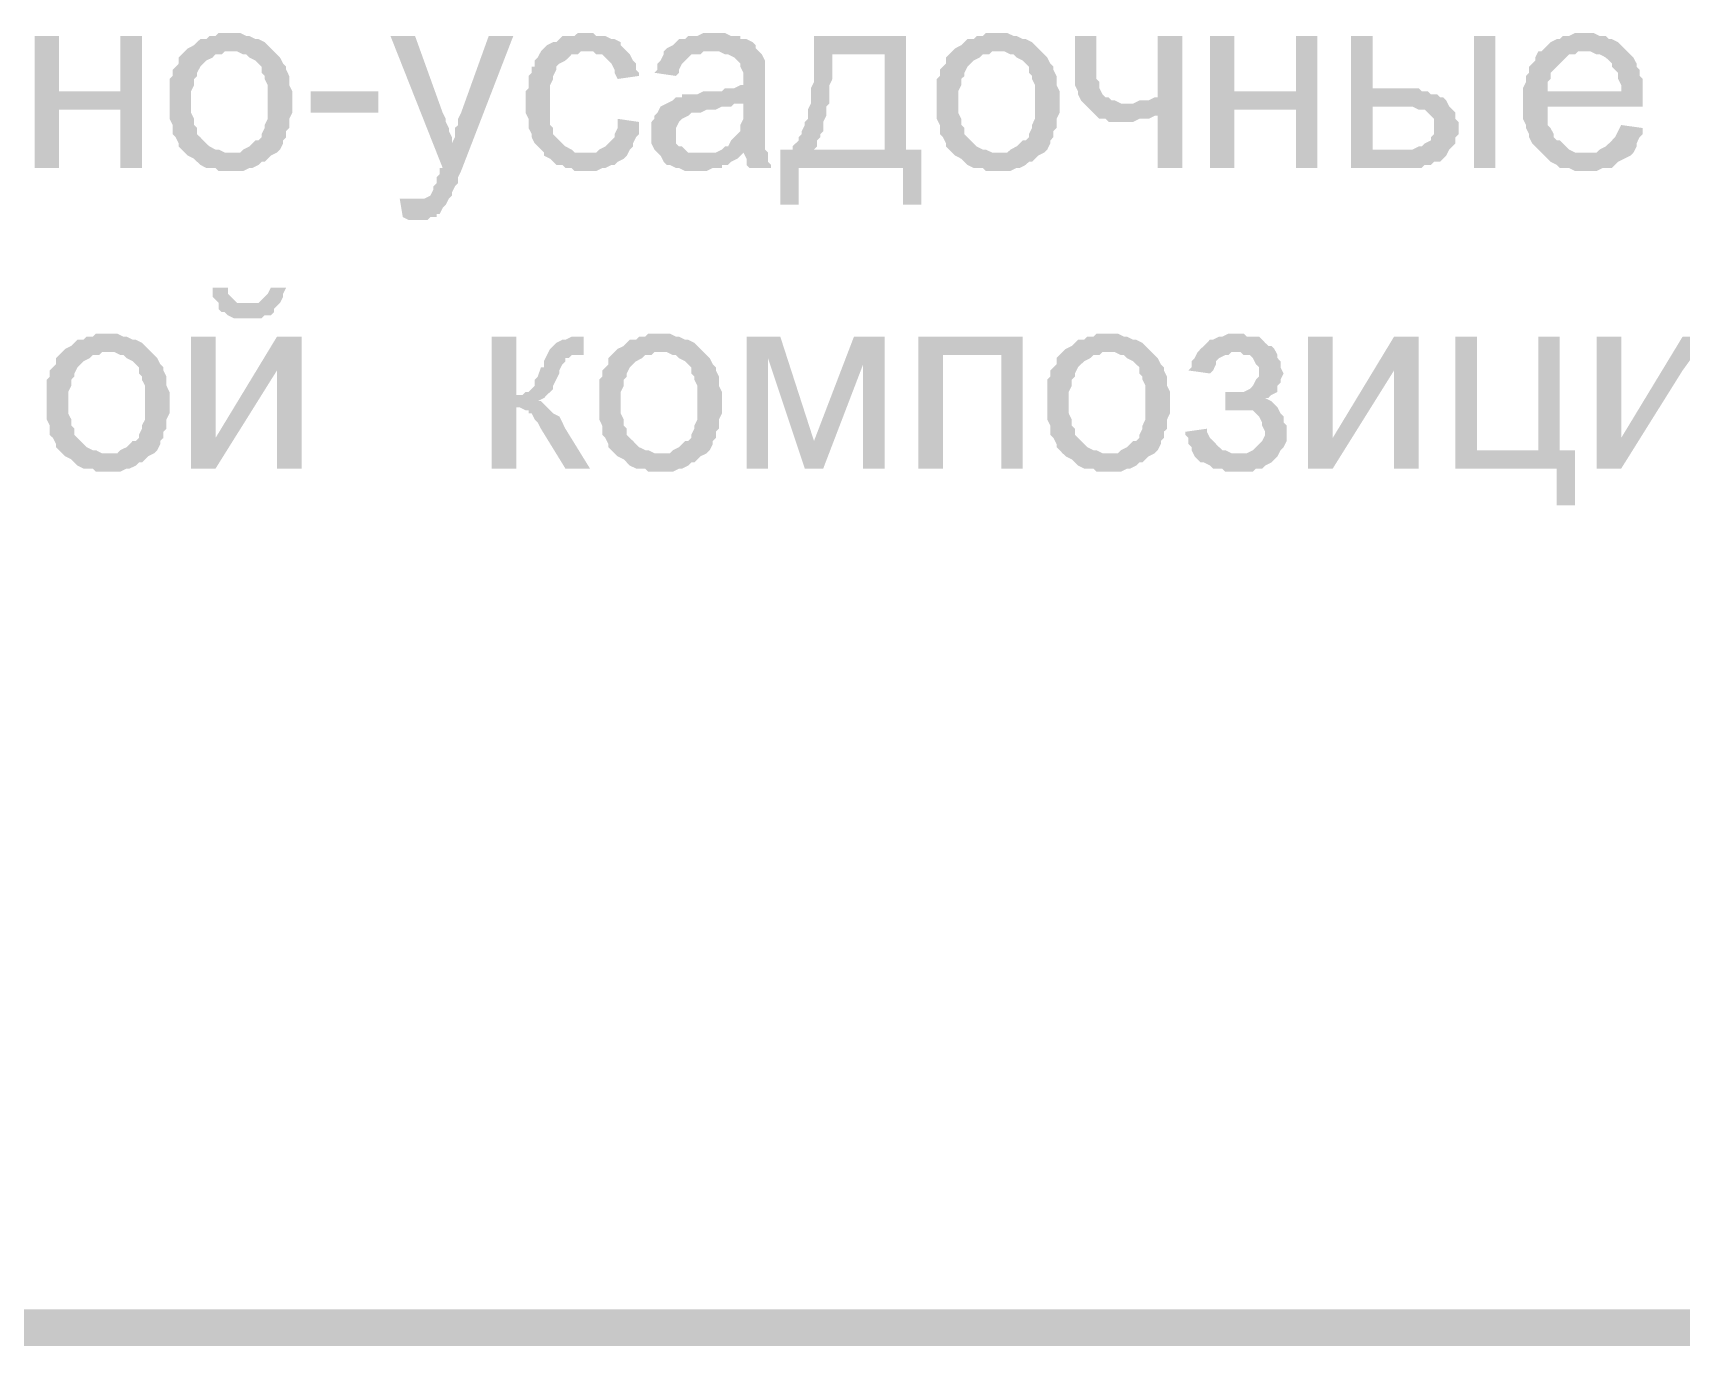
# Model space of a CAD drawing. Header units: millimetres. Extents: x -383313 to -161684, y -117025 to 99224.
# Drawn here: x -338991 to -336718, y -36104 to -34292 of the extents above; entities that cross this region are included whole.
import ezdxf

# ---------------------------------------------------------------- set-up
doc = ezdxf.new("R2010")
doc.units = ezdxf.units.MM
doc.header["$MEASUREMENT"] = 0
doc.layers.add('PDF_Solid Fills', color=7, linetype='Continuous')

# ---------------------------------------------------------------- blocks, each defined once
blk = doc.blocks.new('A$Cf5759c35')
at = {"layer": 'PDF_Solid Fills'}
for points in [[(19507, -16031.6), (19473.2, -16031.6), (19473.2, -16213.7), (19507, -16213.7), (19507, -16133.2), (19591.7, -16133.2), (19507, -16107.8)], [(19621.3, -16031.6), (19591.7, -16031.6), (19591.7, -16107.8), (19507, -16107.8), (19591.7, -16133.2), (19591.7, -16213.7), (19621.3, -16213.7)], [(19744.1, -16027.4), (19744.1, -16027.4), (19727.2, -16027.4), (19722.9, -16031.6), (19714.5, -16031.6), (19710.2, -16035.9), (19701.8, -16035.9), (19697.5, -16040.1), (19693.3, -16044.3), (19684.8, -16048.6), (19684.8, -16048.6), (19680.6, -16052.8), (19744.1, -16052.8), (19744.1, -16052.8), (19752.6, -16052.8), (19761, -16057), (19765.3, -16057), (19769.5, -16061.3), (19778, -16065.5), (19782.2, -16069.7), (19786.4, -16074), (19786.4, -16082.4), (19790.7, -16086.7), (19790.7, -16090.9), (19794.9, -16099.4), (19794.9, -16107.8), (19794.9, -16112.1), (19794.9, -16120.5), (19794.9, -16124.8), (19794.9, -16133.2), (19794.9, -16141.7), (19794.9, -16145.9), (19790.7, -16154.4), (19790.7, -16158.6), (19786.4, -16167.1), (19786.4, -16171.3), (19782.2, -16175.6), (19778, -16175.6), (19773.7, -16179.8), (19769.5, -16184), (19761, -16188.3), (19756.8, -16192.5), (19748.3, -16192.5), (19744.1, -16192.5), (19680.6, -16192.5), (19684.8, -16196.7), (19693.3, -16201), (19697.5, -16205.2), (19701.8, -16209.4), (19710.2, -16213.7), (19714.5, -16213.7), (19722.9, -16213.7), (19727.2, -16217.9), (19735.6, -16217.9), (19744.1, -16217.9), (19748.3, -16217.9), (19752.6, -16217.9), (19761, -16217.9), (19769.5, -16213.7), (19773.7, -16213.7), (19782.2, -16209.4), (19786.4, -16205.2), (19790.7, -16205.2), (19794.9, -16201), (19799.1, -16196.7), (19807.6, -16192.5), (19811.8, -16188.3), (19816.1, -16179.8), (19816.1, -16175.6), (19816.1, -16175.6), (19820.3, -16171.3), (19820.3, -16162.9), (19824.5, -16158.6), (19824.5, -16150.2), (19824.5, -16145.9), (19828.8, -16137.5), (19828.8, -16129), (19828.8, -16120.5), (19828.8, -16116.3), (19828.8, -16107.8), (19824.5, -16099.4), (19824.5, -16090.9), (19824.5, -16086.7), (19820.3, -16078.2), (19820.3, -16074), (19816.1, -16069.7), (19811.8, -16061.3), (19807.6, -16057), (19803.4, -16052.8), (19799.1, -16048.6), (19794.9, -16044.3), (19790.7, -16040.1), (19782.2, -16035.9), (19778, -16035.9), (19769.5, -16031.6), (19765.3, -16031.6), (19756.8, -16027.4), (19752.6, -16027.4)], [(19998.1, -16031.6), (19964.2, -16031.6), (20036.2, -16213.7), (20048.9, -16179.8), (20048.9, -16175.6), (20048.9, -16171.3), (20044.7, -16162.9), (20044.7, -16158.6), (20040.4, -16150.2), (20040.4, -16145.9), (20036.2, -16137.5)], [(20133.6, -16031.6), (20099.7, -16031.6), (20061.6, -16137.5), (20061.6, -16137.5), (20057.4, -16145.9), (20057.4, -16154.4), (20053.1, -16158.6), (20053.1, -16167.1), (20053.1, -16171.3), (20048.9, -16179.8), (20036.2, -16213.7), (20032, -16213.7), (20032, -16222.1), (20027.7, -16226.4), (20027.7, -16234.8), (20023.5, -16239.1), (20023.5, -16243.3), (20023.5, -16243.3), (20019.3, -16251.8), (20010.8, -16256), (20010.8, -16256), (20002.3, -16256), (19993.9, -16256), (20044.7, -16256), (20044.7, -16256), (20048.9, -16251.8), (20048.9, -16247.5), (20053.1, -16239.1), (20057.4, -16234.8), (20057.4, -16226.4), (20061.6, -16217.9)], [(20235.2, -16027.4), (20222.5, -16027.4), (20218.2, -16031.6), (20201.3, -16031.6), (20197.1, -16035.9), (20192.8, -16040.1), (20188.6, -16040.1), (20180.1, -16044.3), (20175.9, -16048.6), (20171.7, -16052.8), (20167.4, -16061.3), (20163.2, -16065.5), (20163.2, -16074), (20159, -16074), (20159, -16082.4), (20154.7, -16086.7), (20154.7, -16095.1), (20154.7, -16103.6), (20150.5, -16107.8), (20150.5, -16116.3), (20150.5, -16124.8), (20150.5, -16133.2), (20150.5, -16137.5), (20154.7, -16145.9), (20154.7, -16154.4), (20154.7, -16158.6), (20159, -16167.1), (20159, -16171.3), (20163.2, -16179.8), (20167.4, -16184), (20171.7, -16188.3), (20175.9, -16192.5), (20235.2, -16192.5), (20230.9, -16192.5), (20226.7, -16192.5), (20218.2, -16192.5), (20214, -16188.3), (20205.5, -16184), (20201.3, -16179.8), (20197.1, -16175.6), (20197.1, -16175.6), (20192.8, -16171.3), (20188.6, -16167.1), (20188.6, -16158.6), (20184.4, -16154.4), (20184.4, -16145.9), (20184.4, -16141.7), (20184.4, -16133.2), (20184.4, -16124.8), (20184.4, -16120.5), (20184.4, -16112.1), (20184.4, -16103.6), (20184.4, -16099.4), (20188.6, -16090.9), (20188.6, -16086.7), (20192.8, -16078.2), (20192.8, -16074), (20197.1, -16069.7), (20197.1, -16069.7), (20205.5, -16065.5), (20209.8, -16061.3), (20214, -16057), (20222.5, -16057), (20226.7, -16052.8), (20235.2, -16052.8), (20290.2, -16052.8), (20286, -16048.6), (20281.7, -16044.3), (20281.7, -16040.1), (20273.3, -16035.9), (20269, -16035.9), (20260.6, -16031.6), (20256.3, -16031.6), (20247.9, -16031.6), (20243.6, -16027.4)], [(20413, -16027.4), (20413, -16027.4), (20396, -16027.4), (20387.6, -16031.6), (20383.3, -16031.6), (20374.9, -16031.6), (20370.6, -16035.9), (20362.2, -16035.9), (20357.9, -16040.1), (20353.7, -16044.3), (20345.2, -16048.6), (20341, -16052.8), (20404.5, -16052.8), (20408.7, -16052.8), (20417.2, -16052.8), (20425.7, -16057), (20429.9, -16057), (20438.4, -16061.3), (20442.6, -16065.5), (20442.6, -16065.5), (20446.8, -16069.7), (20446.8, -16074), (20451.1, -16082.4), (20451.1, -16090.9), (20451.1, -16090.9), (20451.1, -16099.4), (20446.8, -16099.4), (20438.4, -16103.6), (20434.1, -16103.6), (20425.7, -16103.6), (20421.4, -16107.8), (20413, -16107.8), (20404.5, -16107.8), (20396, -16107.8), (20387.6, -16112.1), (20379.1, -16112.1), (20374.9, -16112.1), (20366.4, -16112.1), (20366.4, -16116.3), (20357.9, -16116.3), (20353.7, -16120.5), (20451.1, -16124.8), (20451.1, -16133.2), (20451.1, -16137.5), (20451.1, -16145.9), (20446.8, -16154.4), (20446.8, -16158.6), (20446.8, -16162.9), (20442.6, -16167.1), (20438.4, -16171.3), (20434.1, -16175.6), (20429.9, -16184), (20425.7, -16184), (20421.4, -16188.3), (20413, -16192.5), (20451.1, -16192.5), (20451.1, -16192.5), (20455.3, -16201), (20455.3, -16209.4), (20459.5, -16213.7), (20489.2, -16213.7), (20489.2, -16209.4), (20484.9, -16205.2), (20484.9, -16196.7), (20484.9, -16192.5), (20480.7, -16188.3), (20480.7, -16184), (20480.7, -16179.8), (20480.7, -16175.6), (20480.7, -16167.1), (20480.7, -16158.6), (20480.7, -16150.2), (20480.7, -16137.5), (20480.7, -16095.1), (20480.7, -16095.1), (20480.7, -16086.7), (20480.7, -16078.2), (20480.7, -16074), (20480.7, -16069.7), (20480.7, -16065.5), (20476.5, -16057), (20472.2, -16052.8), (20468, -16048.6), (20468, -16044.3), (20463.8, -16040.1), (20455.3, -16035.9), (20446.8, -16035.9), (20446.8, -16031.6), (20438.4, -16031.6), (20434.1, -16031.6), (20425.7, -16027.4), (20417.2, -16027.4)], [(20675.4, -16031.6), (20548.4, -16031.6), (20548.4, -16057), (20645.8, -16057), (20645.8, -16188.3), (20548.4, -16188.3), (20518.8, -16188.3), (20501.9, -16188.3), (20501.9, -16264.5), (20527.3, -16264.5), (20527.3, -16213.7), (20671.2, -16213.7), (20696.6, -16188.3), (20675.4, -16188.3)], [(20802.4, -16027.4), (20802.4, -16027.4), (20785.5, -16027.4), (20781.3, -16031.6), (20772.8, -16031.6), (20768.6, -16035.9), (20760.1, -16035.9), (20755.9, -16040.1), (20751.6, -16044.3), (20743.2, -16048.6), (20743.2, -16048.6), (20738.9, -16052.8), (20802.4, -16052.8), (20802.4, -16052.8), (20810.9, -16052.8), (20819.4, -16057), (20823.6, -16057), (20827.8, -16061.3), (20836.3, -16065.5), (20840.5, -16069.7), (20844.8, -16074), (20844.8, -16082.4), (20849, -16086.7), (20849, -16090.9), (20853.2, -16099.4), (20853.2, -16107.8), (20853.2, -16112.1), (20853.2, -16120.5), (20853.2, -16124.8), (20853.2, -16133.2), (20853.2, -16141.7), (20853.2, -16145.9), (20849, -16154.4), (20849, -16158.6), (20844.8, -16167.1), (20844.8, -16171.3), (20840.5, -16175.6), (20836.3, -16175.6), (20832.1, -16179.8), (20827.8, -16184), (20819.4, -16188.3), (20815.1, -16192.5), (20806.7, -16192.5), (20802.4, -16192.5), (20738.9, -16192.5), (20743.2, -16196.7), (20751.6, -16201), (20755.9, -16205.2), (20760.1, -16209.4), (20768.6, -16213.7), (20772.8, -16213.7), (20781.3, -16213.7), (20785.5, -16217.9), (20794, -16217.9), (20802.4, -16217.9), (20806.7, -16217.9), (20810.9, -16217.9), (20819.4, -16217.9), (20827.8, -16213.7), (20832.1, -16213.7), (20840.5, -16209.4), (20844.8, -16205.2), (20849, -16205.2), (20853.2, -16201), (20857.5, -16196.7), (20865.9, -16192.5), (20870.2, -16188.3), (20874.4, -16179.8), (20874.4, -16175.6), (20874.4, -16175.6), (20878.6, -16171.3), (20878.6, -16162.9), (20882.9, -16158.6), (20882.9, -16150.2), (20882.9, -16145.9), (20887.1, -16137.5), (20887.1, -16129), (20887.1, -16120.5), (20887.1, -16116.3), (20887.1, -16107.8), (20882.9, -16099.4), (20882.9, -16090.9), (20882.9, -16086.7), (20878.6, -16078.2), (20878.6, -16074), (20874.4, -16069.7), (20870.2, -16061.3), (20865.9, -16057), (20861.7, -16052.8), (20857.5, -16048.6), (20853.2, -16044.3), (20849, -16040.1), (20840.5, -16035.9), (20836.3, -16035.9), (20827.8, -16031.6), (20823.6, -16031.6), (20815.1, -16027.4), (20810.9, -16027.4)], [(20937.9, -16031.6), (20908.3, -16031.6), (20908.3, -16099.4), (20912.5, -16107.8), (20912.5, -16112.1), (20916.7, -16120.5), (20921, -16124.8), (20980.2, -16124.8), (20971.8, -16124.8), (20963.3, -16120.5), (20959.1, -16120.5), (20954.8, -16116.3), (20950.6, -16116.3), (20946.4, -16112.1), (20942.1, -16103.6), (20942.1, -16099.4), (20942.1, -16095.1), (20937.9, -16090.9), (20937.9, -16082.4), (20937.9, -16074), (20937.9, -16065.5)], [(21056.4, -16031.6), (21022.6, -16031.6), (21022.6, -16116.3), (21018.3, -16116.3), (21009.9, -16120.5), (21001.4, -16120.5), (20997.2, -16120.5), (20988.7, -16124.8), (20984.5, -16124.8), (20980.2, -16124.8), (20921, -16124.8), (20925.2, -16129), (20929.4, -16133.2), (20933.7, -16137.5), (21022.6, -16141.7), (21022.6, -16213.7), (21056.4, -16213.7)], [(21128.4, -16031.6), (21094.5, -16031.6), (21094.5, -16213.7), (21128.4, -16213.7), (21128.4, -16133.2), (21213.1, -16133.2), (21128.4, -16107.8)], [(21242.7, -16031.6), (21213.1, -16031.6), (21213.1, -16107.8), (21128.4, -16107.8), (21213.1, -16133.2), (21213.1, -16213.7), (21242.7, -16213.7)], [(21318.9, -16031.6), (21289.3, -16031.6), (21289.3, -16213.7), (21386.6, -16213.7), (21390.9, -16209.4), (21399.3, -16209.4), (21403.6, -16205.2), (21412, -16205.2), (21416.3, -16201), (21420.5, -16196.7), (21420.5, -16196.7), (21424.7, -16188.3), (21318.9, -16188.3), (21318.9, -16129), (21352.8, -16129), (21424.7, -16129), (21420.5, -16120.5), (21416.3, -16116.3), (21412, -16116.3), (21407.8, -16112.1), (21399.3, -16112.1), (21395.1, -16107.8), (21386.6, -16107.8), (21382.4, -16103.6), (21373.9, -16103.6), (21365.5, -16103.6), (21357, -16103.6), (21318.9, -16103.6)], [(21611, -16027.4), (21611, -16027.4), (21598.3, -16027.4), (21589.8, -16031.6), (21581.4, -16031.6), (21577.1, -16035.9), (21572.9, -16035.9), (21564.4, -16040.1), (21560.2, -16044.3), (21556, -16048.6), (21551.7, -16052.8), (21611, -16052.8), (21615.2, -16052.8), (21619.5, -16052.8), (21627.9, -16057), (21632.2, -16057), (21640.6, -16061.3), (21644.9, -16065.5), (21649.1, -16069.7), (21649.1, -16074), (21653.3, -16078.2), (21657.6, -16082.4), (21657.6, -16090.9), (21661.8, -16099.4), (21661.8, -16107.8), (21560.2, -16107.8), (21691.4, -16107.8), (21691.4, -16099.4), (21691.4, -16090.9), (21687.2, -16086.7), (21687.2, -16078.2), (21683, -16074), (21683, -16069.7), (21678.7, -16061.3), (21674.5, -16057), (21670.3, -16052.8), (21666, -16048.6), (21661.8, -16044.3), (21657.6, -16040.1), (21649.1, -16035.9), (21644.9, -16035.9), (21640.6, -16031.6), (21632.2, -16031.6), (21623.7, -16027.4), (21619.5, -16027.4)], [(19680.6, -16052.8), (19676.4, -16057), (19672.1, -16061.3), (19672.1, -16069.7), (19667.9, -16074), (19663.7, -16078.2), (19663.7, -16086.7), (19659.4, -16090.9), (19659.4, -16099.4), (19659.4, -16107.8), (19659.4, -16116.3), (19659.4, -16124.8), (19659.4, -16124.8), (19659.4, -16133.2), (19659.4, -16141.7), (19659.4, -16145.9), (19663.7, -16154.4), (19663.7, -16162.9), (19663.7, -16167.1), (19667.9, -16171.3), (19672.1, -16179.8), (19672.1, -16184), (19676.4, -16188.3), (19680.6, -16192.5), (19744.1, -16192.5), (19739.9, -16192.5), (19735.6, -16192.5), (19727.2, -16188.3), (19722.9, -16188.3), (19714.5, -16184), (19710.2, -16179.8), (19706, -16175.6), (19706, -16175.6), (19701.8, -16171.3), (19697.5, -16167.1), (19697.5, -16158.6), (19693.3, -16154.4), (19693.3, -16145.9), (19689.1, -16137.5), (19689.1, -16133.2), (19689.1, -16124.8), (19689.1, -16120.5), (19689.1, -16112.1), (19689.1, -16107.8), (19693.3, -16099.4), (19693.3, -16090.9), (19697.5, -16086.7), (19697.5, -16082.4), (19701.8, -16074), (19706, -16069.7), (19706, -16069.7), (19710.2, -16065.5), (19718.7, -16061.3), (19722.9, -16057), (19731.4, -16057), (19735.6, -16052.8), (19744.1, -16052.8)], [(20290.2, -16052.8), (20235.2, -16052.8), (20243.6, -16052.8), (20247.9, -16057), (20256.3, -16057), (20260.6, -16061.3), (20264.8, -16065.5), (20269, -16069.7), (20273.3, -16078.2), (20273.3, -16082.4), (20277.5, -16090.9), (20307.1, -16086.7), (20307.1, -16082.4), (20302.9, -16078.2), (20302.9, -16069.7), (20298.7, -16065.5), (20294.4, -16057)], [(20341, -16052.8), (20341, -16057), (20336.8, -16065.5), (20332.5, -16069.7), (20332.5, -16078.2), (20328.3, -16082.4), (20357.9, -16086.7), (20362.2, -16082.4), (20362.2, -16078.2), (20366.4, -16069.7), (20370.6, -16065.5), (20374.9, -16061.3), (20379.1, -16057), (20383.3, -16057), (20391.8, -16057), (20396, -16052.8), (20404.5, -16052.8)], [(20548.4, -16057), (20548.4, -16095.1), (20544.2, -16103.6), (20544.2, -16124.8), (20540, -16133.2), (20540, -16137.5), (20540, -16145.9), (20535.7, -16150.2), (20535.7, -16154.4), (20531.5, -16162.9), (20531.5, -16167.1), (20527.3, -16171.3), (20527.3, -16175.6), (20523, -16179.8), (20518.8, -16184), (20518.8, -16188.3), (20548.4, -16188.3), (20548.4, -16188.3), (20552.7, -16184), (20552.7, -16175.6), (20556.9, -16171.3), (20556.9, -16167.1), (20561.1, -16162.9), (20561.1, -16154.4), (20561.1, -16150.2), (20565.4, -16141.7), (20565.4, -16137.5), (20565.4, -16129), (20569.6, -16124.8), (20569.6, -16116.3), (20569.6, -16107.8), (20569.6, -16099.4), (20573.8, -16090.9), (20573.8, -16082.4), (20573.8, -16074), (20573.8, -16065.5), (20573.8, -16057), (20645.8, -16057)], [(20738.9, -16052.8), (20734.7, -16057), (20730.5, -16061.3), (20730.5, -16069.7), (20726.2, -16074), (20722, -16078.2), (20722, -16086.7), (20717.8, -16090.9), (20717.8, -16099.4), (20717.8, -16107.8), (20717.8, -16116.3), (20717.8, -16124.8), (20717.8, -16124.8), (20717.8, -16133.2), (20717.8, -16141.7), (20717.8, -16145.9), (20722, -16154.4), (20722, -16162.9), (20722, -16167.1), (20726.2, -16171.3), (20730.5, -16179.8), (20730.5, -16184), (20734.7, -16188.3), (20738.9, -16192.5), (20802.4, -16192.5), (20798.2, -16192.5), (20794, -16192.5), (20785.5, -16188.3), (20781.3, -16188.3), (20772.8, -16184), (20768.6, -16179.8), (20764.3, -16175.6), (20764.3, -16175.6), (20760.1, -16171.3), (20755.9, -16167.1), (20755.9, -16158.6), (20751.6, -16154.4), (20751.6, -16145.9), (20747.4, -16137.5), (20747.4, -16133.2), (20747.4, -16124.8), (20747.4, -16120.5), (20747.4, -16112.1), (20747.4, -16107.8), (20751.6, -16099.4), (20751.6, -16090.9), (20755.9, -16086.7), (20755.9, -16082.4), (20760.1, -16074), (20764.3, -16069.7), (20764.3, -16069.7), (20768.6, -16065.5), (20777, -16061.3), (20781.3, -16057), (20789.7, -16057), (20794, -16052.8), (20802.4, -16052.8)], [(21551.7, -16052.8), (21547.5, -16052.8), (21543.3, -16061.3), (21543.3, -16065.5), (21539, -16069.7), (21534.8, -16074), (21534.8, -16082.4), (21530.6, -16086.7), (21530.6, -16095.1), (21526.3, -16103.6), (21526.3, -16107.8), (21526.3, -16116.3), (21526.3, -16124.8), (21526.3, -16133.2), (21526.3, -16137.5), (21526.3, -16145.9), (21530.6, -16154.4), (21530.6, -16158.6), (21534.8, -16167.1), (21534.8, -16171.3), (21539, -16179.8), (21543.3, -16184), (21547.5, -16188.3), (21551.7, -16192.5), (21611, -16192.5), (21611, -16192.5), (21602.5, -16192.5), (21598.3, -16192.5), (21589.8, -16188.3), (21585.6, -16184), (21581.4, -16179.8), (21577.1, -16175.6), (21572.9, -16175.6), (21568.7, -16171.3), (21568.7, -16167.1), (21564.4, -16158.6), (21560.2, -16154.4), (21560.2, -16145.9), (21560.2, -16137.5), (21560.2, -16129), (21691.4, -16129), (21691.4, -16129), (21691.4, -16124.8), (21691.4, -16116.3), (21691.4, -16107.8), (21560.2, -16107.8), (21560.2, -16103.6), (21560.2, -16095.1), (21564.4, -16090.9), (21564.4, -16082.4), (21568.7, -16078.2), (21572.9, -16074), (21577.1, -16069.7), (21581.4, -16065.5), (21585.6, -16061.3), (21589.8, -16057), (21598.3, -16057), (21602.5, -16052.8), (21611, -16052.8)], [(20353.7, -16120.5), (20345.2, -16124.8), (20345.2, -16124.8), (20336.8, -16129), (20332.5, -16137.5), (20328.3, -16141.7), (20328.3, -16145.9), (20324.1, -16150.2), (20324.1, -16158.6), (20324.1, -16167.1), (20324.1, -16167.1), (20324.1, -16175.6), (20324.1, -16179.8), (20328.3, -16188.3), (20332.5, -16192.5), (20336.8, -16196.7), (20341, -16205.2), (20341, -16205.2), (20345.2, -16209.4), (20349.5, -16209.4), (20357.9, -16213.7), (20362.2, -16213.7), (20370.6, -16217.9), (20379.1, -16217.9), (20387.6, -16217.9), (20391.8, -16217.9), (20400.3, -16217.9), (20408.7, -16213.7), (20413, -16213.7), (20421.4, -16213.7), (20421.4, -16209.4), (20429.9, -16209.4), (20434.1, -16205.2), (20442.6, -16201), (20446.8, -16196.7), (20391.8, -16192.5), (20391.8, -16192.5), (20383.3, -16192.5), (20374.9, -16192.5), (20370.6, -16188.3), (20366.4, -16184), (20362.2, -16184), (20357.9, -16179.8), (20357.9, -16171.3), (20357.9, -16167.1), (20357.9, -16162.9), (20357.9, -16158.6), (20362.2, -16150.2), (20362.2, -16150.2), (20366.4, -16145.9), (20374.9, -16141.7), (20379.1, -16137.5), (20383.3, -16137.5), (20391.8, -16137.5), (20400.3, -16133.2), (20404.5, -16133.2), (20413, -16133.2), (20421.4, -16129), (20425.7, -16129), (20434.1, -16129), (20438.4, -16124.8), (20446.8, -16124.8), (20451.1, -16124.8)], [(20933.7, -16137.5), (20937.9, -16141.7), (20942.1, -16145.9), (20950.6, -16145.9), (20954.8, -16150.2), (20963.3, -16150.2), (20971.8, -16150.2), (20976, -16150.2), (20980.2, -16150.2), (20988.7, -16150.2), (20997.2, -16145.9), (21001.4, -16145.9), (21009.9, -16145.9), (21018.3, -16141.7), (21022.6, -16141.7)], [(21424.7, -16129), (21352.8, -16129), (21373.9, -16129), (21382.4, -16133.2), (21386.6, -16133.2), (21390.9, -16133.2), (21395.1, -16137.5), (21399.3, -16141.7), (21403.6, -16145.9), (21403.6, -16154.4), (21403.6, -16158.6), (21403.6, -16158.6), (21403.6, -16167.1), (21399.3, -16171.3), (21399.3, -16175.6), (21390.9, -16179.8), (21390.9, -16179.8), (21386.6, -16184), (21382.4, -16184), (21373.9, -16188.3), (21369.7, -16188.3), (21361.2, -16188.3), (21348.5, -16188.3), (21318.9, -16188.3), (21424.7, -16188.3), (21429, -16184), (21433.2, -16179.8), (21433.2, -16171.3), (21437.4, -16167.1), (21437.4, -16158.6), (21437.4, -16158.6), (21437.4, -16150.2), (21433.2, -16145.9), (21433.2, -16137.5), (21429, -16133.2)], [(20277.5, -16145.9), (20277.5, -16158.6), (20273.3, -16167.1), (20273.3, -16171.3), (20269, -16175.6), (20264.8, -16179.8), (20260.6, -16184), (20252.1, -16188.3), (20247.9, -16192.5), (20239.4, -16192.5), (20235.2, -16192.5), (20175.9, -16192.5), (20175.9, -16196.7), (20184.4, -16201), (20188.6, -16205.2), (20192.8, -16209.4), (20201.3, -16209.4), (20205.5, -16213.7), (20214, -16213.7), (20218.2, -16217.9), (20226.7, -16217.9), (20235.2, -16217.9), (20239.4, -16217.9), (20247.9, -16217.9), (20256.3, -16213.7), (20260.6, -16213.7), (20269, -16209.4), (20273.3, -16209.4), (20277.5, -16205.2), (20286, -16201), (20286, -16201), (20290.2, -16196.7), (20294.4, -16188.3), (20298.7, -16184), (20298.7, -16179.8), (20302.9, -16171.3), (20307.1, -16167.1), (20307.1, -16158.6), (20307.1, -16150.2)], [(21661.8, -16154.4), (21661.8, -16154.4), (21657.6, -16162.9), (21653.3, -16171.3), (21649.1, -16175.6), (21644.9, -16179.8), (21640.6, -16184), (21640.6, -16184), (21632.2, -16188.3), (21627.9, -16192.5), (21619.5, -16192.5), (21611, -16192.5), (21551.7, -16192.5), (21551.7, -16192.5), (21556, -16196.7), (21560.2, -16201), (21564.4, -16205.2), (21572.9, -16209.4), (21577.1, -16213.7), (21585.6, -16213.7), (21589.8, -16213.7), (21598.3, -16217.9), (21606.8, -16217.9), (21611, -16217.9), (21611, -16217.9), (21619.5, -16217.9), (21627.9, -16217.9), (21636.4, -16213.7), (21640.6, -16213.7), (21649.1, -16213.7), (21653.3, -16209.4), (21657.6, -16205.2), (21666, -16201), (21666, -16201), (21674.5, -16196.7), (21678.7, -16192.5), (21683, -16184), (21683, -16179.8), (21687.2, -16171.3), (21691.4, -16167.1), (21691.4, -16158.6)], [(19976.9, -16256), (19981.2, -16281.4), (19989.6, -16285.6), (20015, -16285.6), (20019.3, -16281.4), (20027.7, -16281.4), (20027.7, -16277.2), (20032, -16277.2), (20036.2, -16268.7), (20040.4, -16264.5), (20044.7, -16256), (19993.9, -16256), (19993.9, -16256), (19985.4, -16256)], [(19739.9, -16378.8), (19718.7, -16378.8), (19718.7, -16391.5), (19722.9, -16395.7), (19727.2, -16399.9), (19765.3, -16399.9), (19761, -16399.9), (19752.6, -16399.9), (19748.3, -16395.7), (19744.1, -16391.5), (19739.9, -16387.2)], [(19820.3, -16378.8), (19799.1, -16378.8), (19794.9, -16387.2), (19790.7, -16391.5), (19786.4, -16395.7), (19786.4, -16395.7), (19782.2, -16399.9), (19773.7, -16399.9), (19765.3, -16399.9), (19727.2, -16399.9), (19727.2, -16408.4), (19731.4, -16412.6), (19735.6, -16412.6), (19739.9, -16416.9), (19748.3, -16421.1), (19752.6, -16421.1), (19761, -16421.1), (19769.5, -16421.1), (19773.7, -16421.1), (19778, -16421.1), (19786.4, -16421.1), (19790.7, -16416.9), (19799.1, -16416.9), (19803.4, -16412.6), (19803.4, -16408.4), (19807.6, -16404.2), (19811.8, -16399.9), (19816.1, -16391.5), (19816.1, -16387.2)], [(19574.8, -16442.3), (19574.8, -16442.3), (19557.8, -16442.3), (19553.6, -16446.5), (19545.1, -16446.5), (19540.9, -16450.7), (19532.4, -16450.7), (19528.2, -16455), (19524, -16459.2), (19515.5, -16463.4), (19515.5, -16463.4), (19511.3, -16467.7), (19574.8, -16467.7), (19574.8, -16467.7), (19583.2, -16467.7), (19591.7, -16471.9), (19595.9, -16471.9), (19600.2, -16476.1), (19608.6, -16480.4), (19612.9, -16484.6), (19617.1, -16488.8), (19617.1, -16497.3), (19621.3, -16501.5), (19621.3, -16505.8), (19625.6, -16514.2), (19625.6, -16522.7), (19625.6, -16526.9), (19625.6, -16535.4), (19625.6, -16539.6), (19625.6, -16548.1), (19625.6, -16556.6), (19625.6, -16560.8), (19621.3, -16569.3), (19621.3, -16573.5), (19617.1, -16582), (19617.1, -16586.2), (19612.9, -16590.4), (19608.6, -16590.4), (19604.4, -16594.7), (19600.2, -16598.9), (19591.7, -16603.1), (19587.5, -16607.4), (19579, -16607.4), (19574.8, -16607.4), (19511.3, -16607.4), (19515.5, -16611.6), (19524, -16615.8), (19528.2, -16620.1), (19532.4, -16624.3), (19540.9, -16628.5), (19545.1, -16628.5), (19553.6, -16628.5), (19557.8, -16632.8), (19566.3, -16632.8), (19574.8, -16632.8), (19579, -16632.8), (19583.2, -16632.8), (19591.7, -16632.8), (19600.2, -16628.5), (19604.4, -16628.5), (19612.9, -16624.3), (19617.1, -16620.1), (19621.3, -16620.1), (19625.6, -16615.8), (19629.8, -16611.6), (19638.3, -16607.4), (19642.5, -16603.1), (19646.7, -16594.7), (19646.7, -16590.4), (19646.7, -16590.4), (19651, -16586.2), (19651, -16577.7), (19655.2, -16573.5), (19655.2, -16565), (19655.2, -16560.8), (19659.4, -16552.3), (19659.4, -16543.9), (19659.4, -16535.4), (19659.4, -16531.2), (19659.4, -16522.7), (19655.2, -16514.2), (19655.2, -16505.8), (19655.2, -16501.5), (19651, -16493.1), (19651, -16488.8), (19646.7, -16484.6), (19642.5, -16476.1), (19638.3, -16471.9), (19634, -16467.7), (19629.8, -16463.4), (19625.6, -16459.2), (19621.3, -16455), (19612.9, -16450.7), (19608.6, -16450.7), (19600.2, -16446.5), (19595.9, -16446.5), (19587.5, -16442.3), (19583.2, -16442.3)], [(19841.5, -16446.5), (19807.6, -16446.5), (19722.9, -16586.2), (19689.1, -16628.5), (19722.9, -16628.5), (19807.6, -16493.1)], [(20137.8, -16446.5), (20103.9, -16446.5), (20103.9, -16628.5), (20137.8, -16628.5), (20137.8, -16543.9), (20180.1, -16543.9), (20175.9, -16539.6), (20171.7, -16535.4), (20167.4, -16535.4), (20167.4, -16535.4), (20175.9, -16531.2), (20180.1, -16526.9), (20137.8, -16526.9)], [(20230.9, -16446.5), (20214, -16446.5), (20205.5, -16450.7), (20201.3, -16450.7), (20192.8, -16455), (20188.6, -16459.2), (20188.6, -16459.2), (20184.4, -16463.4), (20180.1, -16471.9), (20222.5, -16471.9), (20230.9, -16471.9)], [(20336.8, -16442.3), (20336.8, -16442.3), (20319.8, -16442.3), (20315.6, -16446.5), (20307.1, -16446.5), (20302.9, -16450.7), (20294.4, -16450.7), (20290.2, -16455), (20286, -16459.2), (20277.5, -16463.4), (20277.5, -16463.4), (20273.3, -16467.7), (20336.8, -16467.7), (20336.8, -16467.7), (20345.2, -16467.7), (20353.7, -16471.9), (20357.9, -16471.9), (20362.2, -16476.1), (20370.6, -16480.4), (20374.9, -16484.6), (20379.1, -16488.8), (20379.1, -16497.3), (20383.3, -16501.5), (20383.3, -16505.8), (20387.6, -16514.2), (20387.6, -16522.7), (20387.6, -16526.9), (20387.6, -16535.4), (20387.6, -16539.6), (20387.6, -16548.1), (20387.6, -16556.6), (20387.6, -16560.8), (20383.3, -16569.3), (20383.3, -16573.5), (20379.1, -16582), (20379.1, -16586.2), (20374.9, -16590.4), (20370.6, -16590.4), (20366.4, -16594.7), (20362.2, -16598.9), (20353.7, -16603.1), (20349.5, -16607.4), (20341, -16607.4), (20336.8, -16607.4), (20273.3, -16607.4), (20277.5, -16611.6), (20286, -16615.8), (20290.2, -16620.1), (20294.4, -16624.3), (20302.9, -16628.5), (20307.1, -16628.5), (20315.6, -16628.5), (20319.8, -16632.8), (20328.3, -16632.8), (20336.8, -16632.8), (20341, -16632.8), (20345.2, -16632.8), (20353.7, -16632.8), (20362.2, -16628.5), (20366.4, -16628.5), (20374.9, -16624.3), (20379.1, -16620.1), (20383.3, -16620.1), (20387.6, -16615.8), (20391.8, -16611.6), (20400.3, -16607.4), (20404.5, -16603.1), (20408.7, -16594.7), (20408.7, -16590.4), (20408.7, -16590.4), (20413, -16586.2), (20413, -16577.7), (20417.2, -16573.5), (20417.2, -16565), (20417.2, -16560.8), (20421.4, -16552.3), (20421.4, -16543.9), (20421.4, -16535.4), (20421.4, -16531.2), (20421.4, -16522.7), (20417.2, -16514.2), (20417.2, -16505.8), (20417.2, -16501.5), (20413, -16493.1), (20413, -16488.8), (20408.7, -16484.6), (20404.5, -16476.1), (20400.3, -16471.9), (20396, -16467.7), (20391.8, -16463.4), (20387.6, -16459.2), (20383.3, -16455), (20374.9, -16450.7), (20370.6, -16450.7), (20362.2, -16446.5), (20357.9, -16446.5), (20349.5, -16442.3), (20345.2, -16442.3)], [(20501.9, -16446.5), (20455.3, -16446.5), (20455.3, -16628.5), (20484.9, -16628.5), (20484.9, -16476.1)], [(20645.8, -16446.5), (20603.5, -16446.5), (20548.4, -16590.4), (20535.7, -16628.5), (20561.1, -16628.5), (20616.2, -16484.6)], [(20836.3, -16446.5), (20692.4, -16446.5), (20692.4, -16628.5), (20726.2, -16628.5), (20726.2, -16471.9), (20806.7, -16471.9)], [(20954.8, -16442.3), (20954.8, -16442.3), (20937.9, -16442.3), (20933.7, -16446.5), (20925.2, -16446.5), (20921, -16450.7), (20912.5, -16450.7), (20908.3, -16455), (20904, -16459.2), (20895.6, -16463.4), (20895.6, -16463.4), (20891.3, -16467.7), (20954.8, -16467.7), (20954.8, -16467.7), (20963.3, -16467.7), (20971.8, -16471.9), (20976, -16471.9), (20980.2, -16476.1), (20988.7, -16480.4), (20992.9, -16484.6), (20997.2, -16488.8), (20997.2, -16497.3), (21001.4, -16501.5), (21001.4, -16505.8), (21005.6, -16514.2), (21005.6, -16522.7), (21005.6, -16526.9), (21005.6, -16535.4), (21005.6, -16539.6), (21005.6, -16548.1), (21005.6, -16556.6), (21005.6, -16560.8), (21001.4, -16569.3), (21001.4, -16573.5), (20997.2, -16582), (20997.2, -16586.2), (20992.9, -16590.4), (20988.7, -16590.4), (20984.5, -16594.7), (20980.2, -16598.9), (20971.8, -16603.1), (20967.5, -16607.4), (20959.1, -16607.4), (20954.8, -16607.4), (20891.3, -16607.4), (20895.6, -16611.6), (20904, -16615.8), (20908.3, -16620.1), (20912.5, -16624.3), (20921, -16628.5), (20925.2, -16628.5), (20933.7, -16628.5), (20937.9, -16632.8), (20946.4, -16632.8), (20954.8, -16632.8), (20959.1, -16632.8), (20963.3, -16632.8), (20971.8, -16632.8), (20980.2, -16628.5), (20984.5, -16628.5), (20992.9, -16624.3), (20997.2, -16620.1), (21001.4, -16620.1), (21005.6, -16615.8), (21009.9, -16611.6), (21018.3, -16607.4), (21022.6, -16603.1), (21026.8, -16594.7), (21026.8, -16590.4), (21026.8, -16590.4), (21031, -16586.2), (21031, -16577.7), (21035.3, -16573.5), (21035.3, -16565), (21035.3, -16560.8), (21039.5, -16552.3), (21039.5, -16543.9), (21039.5, -16535.4), (21039.5, -16531.2), (21039.5, -16522.7), (21035.3, -16514.2), (21035.3, -16505.8), (21035.3, -16501.5), (21031, -16493.1), (21031, -16488.8), (21026.8, -16484.6), (21022.6, -16476.1), (21018.3, -16471.9), (21014.1, -16467.7), (21009.9, -16463.4), (21005.6, -16459.2), (21001.4, -16455), (20992.9, -16450.7), (20988.7, -16450.7), (20980.2, -16446.5), (20976, -16446.5), (20967.5, -16442.3), (20963.3, -16442.3)], [(21132.6, -16442.3), (21119.9, -16442.3), (21111.5, -16446.5), (21107.2, -16446.5), (21098.8, -16450.7), (21094.5, -16450.7), (21090.3, -16455), (21086.1, -16459.2), (21081.8, -16463.4), (21077.6, -16467.7), (21073.4, -16476.1), (21069.1, -16480.4), (21069.1, -16488.8), (21064.9, -16493.1), (21094.5, -16497.3), (21098.8, -16493.1), (21103, -16484.6), (21103, -16480.4), (21107.2, -16476.1), (21115.7, -16471.9), (21119.9, -16471.9), (21124.2, -16467.7), (21132.6, -16467.7), (21183.4, -16463.4), (21179.2, -16459.2), (21175, -16459.2), (21170.7, -16455), (21166.5, -16450.7), (21162.3, -16446.5), (21153.8, -16446.5), (21145.3, -16446.5), (21141.1, -16442.3)], [(21382.4, -16446.5), (21348.5, -16446.5), (21263.9, -16586.2), (21230, -16628.5), (21263.9, -16628.5), (21348.5, -16493.1)], [(21462.8, -16446.5), (21433.2, -16446.5), (21433.2, -16628.5), (21572.9, -16628.5), (21572.9, -16679.3), (21598.3, -16679.3), (21598.3, -16603.1), (21577.1, -16603.1), (21462.8, -16603.1)], [(21577.1, -16446.5), (21547.5, -16446.5), (21547.5, -16603.1), (21462.8, -16603.1), (21577.1, -16603.1)], [(21780.3, -16446.5), (21746.5, -16446.5), (21661.8, -16586.2), (21627.9, -16628.5), (21661.8, -16628.5), (21746.5, -16493.1)], [(19511.3, -16467.7), (19507, -16471.9), (19502.8, -16476.1), (19502.8, -16484.6), (19498.6, -16488.8), (19494.3, -16493.1), (19494.3, -16501.5), (19490.1, -16505.8), (19490.1, -16514.2), (19490.1, -16522.7), (19490.1, -16531.2), (19490.1, -16539.6), (19490.1, -16539.6), (19490.1, -16548.1), (19490.1, -16556.6), (19490.1, -16560.8), (19494.3, -16569.3), (19494.3, -16577.7), (19494.3, -16582), (19498.6, -16586.2), (19502.8, -16594.7), (19502.8, -16598.9), (19507, -16603.1), (19511.3, -16607.4), (19574.8, -16607.4), (19570.5, -16607.4), (19566.3, -16607.4), (19557.8, -16603.1), (19553.6, -16603.1), (19545.1, -16598.9), (19540.9, -16594.7), (19536.7, -16590.4), (19536.7, -16590.4), (19532.4, -16586.2), (19528.2, -16582), (19528.2, -16573.5), (19524, -16569.3), (19524, -16560.8), (19519.7, -16552.3), (19519.7, -16548.1), (19519.7, -16539.6), (19519.7, -16535.4), (19519.7, -16526.9), (19519.7, -16522.7), (19524, -16514.2), (19524, -16505.8), (19528.2, -16501.5), (19528.2, -16497.3), (19532.4, -16488.8), (19536.7, -16484.6), (19536.7, -16484.6), (19540.9, -16480.4), (19549.4, -16476.1), (19553.6, -16471.9), (19562.1, -16471.9), (19566.3, -16467.7), (19574.8, -16467.7)], [(20180.1, -16471.9), (20175.9, -16480.4), (20175.9, -16488.8), (20171.7, -16488.8), (20167.4, -16501.5), (20163.2, -16505.8), (20163.2, -16514.2), (20159, -16518.5), (20159, -16518.5), (20154.7, -16522.7), (20150.5, -16522.7), (20146.3, -16526.9), (20137.8, -16526.9), (20180.1, -16526.9), (20184.4, -16522.7), (20188.6, -16518.5), (20188.6, -16514.2), (20192.8, -16505.8), (20197.1, -16497.3), (20197.1, -16493.1), (20201.3, -16484.6), (20205.5, -16480.4), (20205.5, -16476.1), (20209.8, -16476.1), (20214, -16471.9), (20222.5, -16471.9)], [(20273.3, -16467.7), (20269, -16471.9), (20264.8, -16476.1), (20264.8, -16484.6), (20260.6, -16488.8), (20256.3, -16493.1), (20256.3, -16501.5), (20252.1, -16505.8), (20252.1, -16514.2), (20252.1, -16522.7), (20252.1, -16531.2), (20252.1, -16539.6), (20252.1, -16539.6), (20252.1, -16548.1), (20252.1, -16556.6), (20252.1, -16560.8), (20256.3, -16569.3), (20256.3, -16577.7), (20256.3, -16582), (20260.6, -16586.2), (20264.8, -16594.7), (20264.8, -16598.9), (20269, -16603.1), (20273.3, -16607.4), (20336.8, -16607.4), (20332.5, -16607.4), (20328.3, -16607.4), (20319.8, -16603.1), (20315.6, -16603.1), (20307.1, -16598.9), (20302.9, -16594.7), (20298.7, -16590.4), (20298.7, -16590.4), (20294.4, -16586.2), (20290.2, -16582), (20290.2, -16573.5), (20286, -16569.3), (20286, -16560.8), (20281.7, -16552.3), (20281.7, -16548.1), (20281.7, -16539.6), (20281.7, -16535.4), (20281.7, -16526.9), (20281.7, -16522.7), (20286, -16514.2), (20286, -16505.8), (20290.2, -16501.5), (20290.2, -16497.3), (20294.4, -16488.8), (20298.7, -16484.6), (20298.7, -16484.6), (20302.9, -16480.4), (20311.4, -16476.1), (20315.6, -16471.9), (20324.1, -16471.9), (20328.3, -16467.7), (20336.8, -16467.7)], [(20891.3, -16467.7), (20887.1, -16471.9), (20882.9, -16476.1), (20882.9, -16484.6), (20878.6, -16488.8), (20874.4, -16493.1), (20874.4, -16501.5), (20870.2, -16505.8), (20870.2, -16514.2), (20870.2, -16522.7), (20870.2, -16531.2), (20870.2, -16539.6), (20870.2, -16539.6), (20870.2, -16548.1), (20870.2, -16556.6), (20870.2, -16560.8), (20874.4, -16569.3), (20874.4, -16577.7), (20874.4, -16582), (20878.6, -16586.2), (20882.9, -16594.7), (20882.9, -16598.9), (20887.1, -16603.1), (20891.3, -16607.4), (20954.8, -16607.4), (20950.6, -16607.4), (20946.4, -16607.4), (20937.9, -16603.1), (20933.7, -16603.1), (20925.2, -16598.9), (20921, -16594.7), (20916.7, -16590.4), (20916.7, -16590.4), (20912.5, -16586.2), (20908.3, -16582), (20908.3, -16573.5), (20904, -16569.3), (20904, -16560.8), (20899.8, -16552.3), (20899.8, -16548.1), (20899.8, -16539.6), (20899.8, -16535.4), (20899.8, -16526.9), (20899.8, -16522.7), (20904, -16514.2), (20904, -16505.8), (20908.3, -16501.5), (20908.3, -16497.3), (20912.5, -16488.8), (20916.7, -16484.6), (20916.7, -16484.6), (20921, -16480.4), (20929.4, -16476.1), (20933.7, -16471.9), (20942.1, -16471.9), (20946.4, -16467.7), (20954.8, -16467.7)], [(21183.4, -16463.4), (21132.6, -16467.7), (21136.9, -16467.7), (21141.1, -16471.9), (21149.6, -16471.9), (21153.8, -16476.1), (21153.8, -16476.1), (21158, -16484.6), (21162.3, -16488.8), (21162.3, -16497.3), (21162.3, -16501.5), (21158, -16505.8), (21153.8, -16514.2), (21153.8, -16514.2), (21149.6, -16518.5), (21141.1, -16522.7), (21136.9, -16522.7), (21132.6, -16522.7), (21124.2, -16522.7), (21115.7, -16522.7), (21115.7, -16548.1), (21115.7, -16548.1), (21124.2, -16548.1), (21187.7, -16543.9), (21183.4, -16539.6), (21179.2, -16535.4), (21170.7, -16531.2), (21175, -16531.2), (21179.2, -16526.9), (21187.7, -16522.7), (21187.7, -16514.2), (21191.9, -16510), (21191.9, -16505.8), (21196.1, -16497.3), (21196.1, -16497.3), (21191.9, -16488.8), (21191.9, -16480.4), (21187.7, -16476.1), (21187.7, -16471.9)], [(20180.1, -16543.9), (20137.8, -16543.9), (20142, -16543.9), (20150.5, -16548.1), (20154.7, -16548.1), (20154.7, -16552.3), (20159, -16552.3), (20163.2, -16560.8), (20167.4, -16565), (20171.7, -16573.5), (20205.5, -16628.5), (20239.4, -16628.5), (20205.5, -16573.5), (20205.5, -16573.5), (20201.3, -16565), (20197.1, -16556.6), (20188.6, -16552.3), (20184.4, -16548.1)], [(21187.7, -16543.9), (21124.2, -16548.1), (21153.8, -16548.1), (21158, -16552.3), (21162.3, -16556.6), (21166.5, -16565), (21166.5, -16569.3), (21170.7, -16577.7), (21170.7, -16582), (21166.5, -16590.4), (21162.3, -16594.7), (21158, -16598.9), (21158, -16598.9), (21153.8, -16603.1), (21145.3, -16607.4), (21141.1, -16607.4), (21132.6, -16607.4), (21187.7, -16611.6), (21191.9, -16603.1), (21196.1, -16598.9), (21200.4, -16590.4), (21200.4, -16586.2), (21200.4, -16577.7), (21200.4, -16577.7), (21200.4, -16569.3), (21196.1, -16565), (21196.1, -16556.6), (21191.9, -16552.3), (21191.9, -16552.3)], [(21090.3, -16573.5), (21060.7, -16577.7), (21060.7, -16582), (21064.9, -16586.2), (21064.9, -16594.7), (21069.1, -16598.9), (21069.1, -16603.1), (21073.4, -16611.6), (21077.6, -16615.8), (21081.8, -16620.1), (21086.1, -16620.1), (21094.5, -16624.3), (21098.8, -16628.5), (21103, -16628.5), (21111.5, -16628.5), (21115.7, -16632.8), (21124.2, -16632.8), (21132.6, -16632.8), (21136.9, -16632.8), (21145.3, -16632.8), (21153.8, -16632.8), (21158, -16628.5), (21166.5, -16628.5), (21170.7, -16624.3), (21179.2, -16620.1), (21183.4, -16615.8), (21183.4, -16615.8), (21187.7, -16611.6), (21132.6, -16607.4), (21132.6, -16607.4), (21124.2, -16607.4), (21115.7, -16603.1), (21111.5, -16603.1), (21107.2, -16598.9), (21103, -16594.7), (21098.8, -16590.4), (21094.5, -16586.2), (21090.3, -16577.7)]]:
    blk.add_hatch(color=8, dxfattribs=at).paths.add_polyline_path(points)
at = {"layer": 'PDF_Solid Fills', "color": 8, "lineweight": 13}
for points in [[(21488.2, -16213.7), (21488.2, -16031.6), (21458.6, -16213.7), (21458.6, -16031.6)], [(19854.2, -16137.5), (19854.2, -16107.8), (19947.3, -16137.5), (19947.3, -16107.8)], [(20413, -16192.5), (20391.8, -16192.5), (20451.1, -16192.5), (20446.8, -16196.7)], [(20696.6, -16188.3), (20671.2, -16213.7), (20696.6, -16264.5), (20671.2, -16264.5)], [(19722.9, -16446.5), (19689.1, -16446.5), (19722.9, -16586.2), (19689.1, -16628.5)], [(19841.5, -16446.5), (19807.6, -16493.1), (19841.5, -16628.5), (19807.6, -16628.5)], [(20501.9, -16446.5), (20484.9, -16476.1), (20548.4, -16590.4), (20535.7, -16628.5)], [(20645.8, -16446.5), (20616.2, -16484.6), (20645.8, -16628.5), (20616.2, -16628.5)], [(20836.3, -16446.5), (20806.7, -16471.9), (20836.3, -16628.5), (20806.7, -16628.5)], [(21263.9, -16446.5), (21230, -16446.5), (21263.9, -16586.2), (21230, -16628.5)], [(21382.4, -16446.5), (21348.5, -16493.1), (21382.4, -16628.5), (21348.5, -16628.5)], [(21661.8, -16446.5), (21627.9, -16446.5), (21661.8, -16586.2), (21627.9, -16628.5)], [(43421.1, -17839.3), (43370.3, -17788.5), (-13525.5, -17839.3)], [(43370.3, -17788.5), (-13525.5, -17839.3), (-13474.7, -17788.5)]]:
    blk.add_solid(points, dxfattribs=at)

msp = doc.modelspace()

# ---------------------------------------------------------------- block references
at = {"ltscale": 100}
msp.add_blockref('A$Cf5759c35', (-358461.97282, -18264.93104), dxfattribs=at)

doc.saveas('drawing.dxf')
